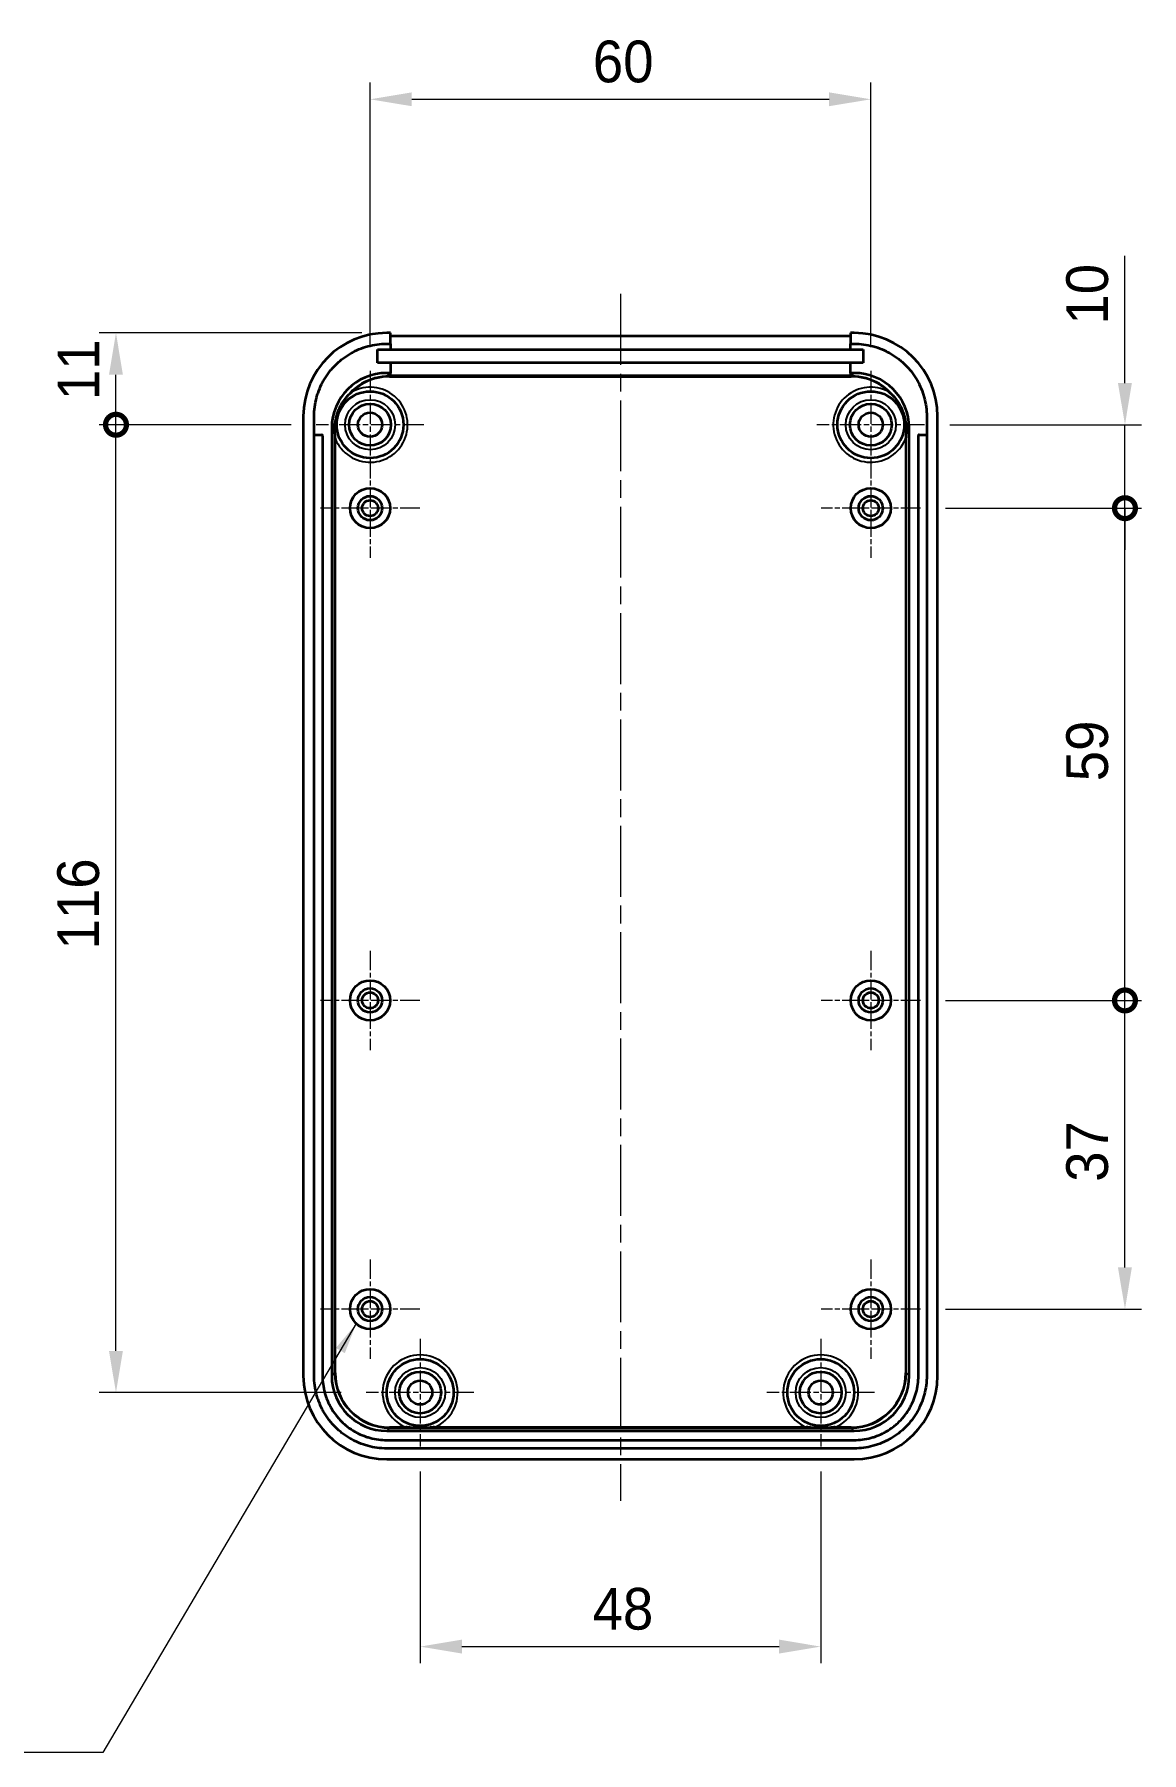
# Model space of a CAD drawing. Header units: millimetres. Extents: x 0 to 3058, y 0 to 562.
# Drawn here: x 2457.9 to 2590.5, y 231.2 to 437.2 of the extents above; entities that cross this region are included whole.
import ezdxf

# ---------------------------------------------------------------- set-up
doc = ezdxf.new("R2010")
doc.units = ezdxf.units.MM
doc.header["$LTSCALE"] = 1.5
doc.linetypes.add('CHAIN', pattern=[0.3543, 0.2362, -0.0295, 0.0591, -0.0295])
doc.layers.get('Defpoints').update_dxf_attribs({"lineweight": 25})
for name, color, linetype, lineweight in [('Center Mark (ISO)', 131, 'Continuous', 18), ('Centerline (ISO)', 131, 'Continuous', 18), ('Dimension (ISO)', 7, 'Continuous', 18), ('Dimension (ISO) @ 1', 7, 'Continuous', 18), ('Symbol (ISO)', 7, 'Continuous', 18), ('Visible (ISO)', 7, 'Continuous', 35), ('Visible Narrow (ISO)', 7, 'Continuous', 25)]:
    doc.layers.add(name, color=color, linetype=linetype, lineweight=lineweight)
doc.styles.add('Note Text (TK)', font='')
doc.styles.get('Note Text (TK)').set_extended_font_data('MS PGothic')
doc.dimstyles.new('Default - Method 1b (TK)', dxfattribs={"dimscale": 1.5, "dimtxt": 2.5, "dimasz": 2.5, "dimexe": 1, "dimexo": 1.5, "dimgap": 1, "dimtad": 1, "dimtoh": 1, "dimrnd": 1e-08, "dimdsep": 46, "dimtxsty": 'Note Text (TK)', "dimcen": 0.09, "dimdle": 5, "dimclrd": 100, "dimclre": 100, "dimclrt": 7, "dimadec": 1, "dimazin": 1, "dimtfac": 1, "dimtmove": 0, "dimatfit": 3, "dimfxl": 1, "dimtolj": 1, "dimlwd": -1, "dimlwe": -1, "dimarcsym": 0})
doc.dimstyles.new('Default - Method 1b (TK)$7', dxfattribs={"dimscale": 1.5, "dimtxt": 2.5, "dimasz": 2.5, "dimexe": 1, "dimexo": 1.5, "dimgap": 1, "dimtad": 1, "dimtoh": 1, "dimrnd": 1e-08, "dimdsep": 46, "dimtxsty": 'Note Text (TK)', "dimcen": 0.09, "dimdle": 5, "dimclrd": 100, "dimclre": 100, "dimclrt": 7, "dimadec": 1, "dimazin": 1, "dimtfac": 1, "dimtmove": 0, "dimatfit": 3, "dimfxl": 1, "dimtolj": 1, "dimlwd": -1, "dimlwe": -1, "dimarcsym": 0})

# ---------------------------------------------------------------- blocks, each defined once
blk = doc.blocks.new('*D90')
at = {"layer": 'Defpoints', "color": 0}
for p in [(2558.08, 429.38), (2498.08, 396.82), (2558.08, 396.82)]:
    blk.add_point(p, dxfattribs=at)
at = {"layer": 'Dimension (ISO)', "color": 100}
for p, q in [((2498.08, 399.82), (2498.08, 431.38)), ((2558.08, 399.82), (2558.08, 431.38)), ((2503.08, 429.38), (2553.08, 429.38))]:
    blk.add_line(p, q, dxfattribs=at)
for points in [[(2503.08, 430.21), (2503.08, 428.55), (2498.08, 429.38)], [(2553.08, 430.21), (2553.08, 428.55), (2558.08, 429.38)]]:
    blk.add_solid(points, dxfattribs=at)
at = {"layer": 'Dimension (ISO)', "color": 7, "insert": (2524.77, 433.88), "char_height": 5, "attachment_point": 4, "style": 'Note Text (TK)'}
blk.add_mtext('\\A1;60', dxfattribs=at)
blk = doc.blocks.new('_DotSmall')
at = {"color": 0, "linetype": 'ByBlock', "const_width": 0.5}
blk.add_lwpolyline([(-0.0625, 0, 1), (0.0625, 0, 1)], format="xyb", close=True, dxfattribs=at)
blk = doc.blocks.new('*D91')
at = {"layer": 'Defpoints', "color": 0}
for p in [(2467.63, 401.37), (2500.07, 401.37), (2491.63, 390.37)]:
    blk.add_point(p, dxfattribs=at)
at = {"layer": 'Dimension (ISO)', "color": 100}
for p, q in [((2497.07, 401.37), (2465.63, 401.37)), ((2467.63, 390.37), (2467.63, 396.37)), ((2488.63, 390.37), (2465.63, 390.37))]:
    blk.add_line(p, q, dxfattribs=at)
blk.add_solid([(2466.79, 396.37), (2468.46, 396.37), (2467.63, 401.37)], dxfattribs=at)
at = {"layer": 'Dimension (ISO)', "color": 100, "xscale": 5, "yscale": 5, "zscale": 5, "rotation": 270}
blk.add_blockref('_DotSmall', (2467.63, 390.37), dxfattribs=at)
at = {"layer": 'Dimension (ISO)', "color": 7, "insert": (2463.13, 393.32), "char_height": 5, "attachment_point": 4, "rotation": 90, "style": 'Note Text (TK)'}
blk.add_mtext('\\A1;11', dxfattribs=at)
blk = doc.blocks.new('*D92')
at = {"layer": 'Defpoints', "color": 0}
for p in [(2467.63, 390.37), (2491.63, 390.37), (2497.63, 274.37)]:
    blk.add_point(p, dxfattribs=at)
at = {"layer": 'Dimension (ISO)', "color": 100}
for p, q in [((2488.63, 390.37), (2465.63, 390.37)), ((2467.63, 279.37), (2467.63, 390.37)), ((2494.63, 274.37), (2465.63, 274.37))]:
    blk.add_line(p, q, dxfattribs=at)
blk.add_solid([(2466.79, 279.37), (2468.46, 279.37), (2467.63, 274.37)], dxfattribs=at)
at = {"layer": 'Dimension (ISO)', "color": 100, "xscale": 5, "yscale": 5, "zscale": 5, "rotation": 90}
blk.add_blockref('_DotSmall', (2467.63, 390.37), dxfattribs=at)
at = {"layer": 'Dimension (ISO)', "color": 7, "insert": (2463.13, 327.48), "char_height": 5, "attachment_point": 4, "rotation": 90, "style": 'Note Text (TK)'}
blk.add_mtext('\\A1;116', dxfattribs=at)
blk = doc.blocks.new('*D93')
at = {"layer": 'Defpoints', "color": 0}
for p in [(2504.08, 267.92), (2552.08, 267.92), (2552.08, 243.92)]:
    blk.add_point(p, dxfattribs=at)
at = {"layer": 'Dimension (ISO)', "color": 100}
for p, q in [((2504.08, 264.92), (2504.08, 241.92)), ((2552.08, 264.92), (2552.08, 241.92)), ((2509.08, 243.92), (2547.08, 243.92))]:
    blk.add_line(p, q, dxfattribs=at)
for points in [[(2509.08, 244.76), (2509.08, 243.09), (2504.08, 243.92)], [(2547.08, 244.76), (2547.08, 243.09), (2552.08, 243.92)]]:
    blk.add_solid(points, dxfattribs=at)
at = {"layer": 'Dimension (ISO)', "color": 7, "insert": (2524.74, 248.42), "char_height": 5, "attachment_point": 4, "style": 'Note Text (TK)'}
blk.add_mtext('\\A1;48', dxfattribs=at)
blk = doc.blocks.new('*D94')
at = {"layer": 'Defpoints', "color": 0}
for p in [(2564.53, 390.37), (2588.53, 390.37), (2564.03, 380.37)]:
    blk.add_point(p, dxfattribs=at)
at = {"layer": 'Dimension (ISO)', "color": 100}
for p, q in [((2588.53, 395.37), (2588.53, 410.62)), ((2567.53, 390.37), (2590.53, 390.37)), ((2588.53, 380.37), (2588.53, 390.37)), ((2567.03, 380.37), (2590.53, 380.37)), ((2588.53, 380.37), (2588.53, 375.37))]:
    blk.add_line(p, q, dxfattribs=at)
blk.add_solid([(2587.69, 395.37), (2589.36, 395.37), (2588.53, 390.37)], dxfattribs=at)
at = {"layer": 'Dimension (ISO)', "color": 100, "xscale": 5, "yscale": 5, "zscale": 5, "rotation": 90}
blk.add_blockref('_DotSmall', (2588.53, 380.37), dxfattribs=at)
at = {"layer": 'Dimension (ISO)', "color": 7, "insert": (2584.03, 402.37), "char_height": 5, "attachment_point": 4, "rotation": 90, "style": 'Note Text (TK)'}
blk.add_mtext('\\A1;10', dxfattribs=at)
blk = doc.blocks.new('*D95')
at = {"layer": 'Defpoints', "color": 0}
for p in [(2564.03, 380.37), (2588.53, 380.37), (2564.03, 321.37)]:
    blk.add_point(p, dxfattribs=at)
at = {"layer": 'Dimension (ISO)', "color": 100}
for p, q in [((2567.03, 380.37), (2590.53, 380.37)), ((2588.53, 321.37), (2588.53, 380.37)), ((2567.03, 321.37), (2590.53, 321.37))]:
    blk.add_line(p, q, dxfattribs=at)
at = {"layer": 'Dimension (ISO)', "color": 100, "xscale": 5, "yscale": 5, "zscale": 5}
for p, rotation in [((2588.53, 380.37), 90), ((2588.53, 321.37), 270)]:
    blk.add_blockref('_DotSmall', p, dxfattribs=dict(at, rotation=rotation))
at = {"layer": 'Dimension (ISO)', "color": 7, "insert": (2584.03, 347.64), "char_height": 5, "attachment_point": 4, "rotation": 90, "style": 'Note Text (TK)'}
blk.add_mtext('\\A1;59', dxfattribs=at)
blk = doc.blocks.new('*D96')
at = {"layer": 'Defpoints', "color": 0}
for p in [(2564.03, 321.37), (2588.53, 321.37), (2564.03, 284.37)]:
    blk.add_point(p, dxfattribs=at)
at = {"layer": 'Dimension (ISO)', "color": 100}
for p, q in [((2567.03, 321.37), (2590.53, 321.37)), ((2588.53, 289.37), (2588.53, 321.37)), ((2567.03, 284.37), (2590.53, 284.37))]:
    blk.add_line(p, q, dxfattribs=at)
blk.add_solid([(2587.69, 289.37), (2589.36, 289.37), (2588.53, 284.37)], dxfattribs=at)
at = {"layer": 'Dimension (ISO)', "color": 100, "xscale": 5, "yscale": 5, "zscale": 5, "rotation": 90}
blk.add_blockref('_DotSmall', (2588.53, 321.37), dxfattribs=at)
at = {"layer": 'Dimension (ISO)', "color": 7, "insert": (2584.03, 299.63), "char_height": 5, "attachment_point": 4, "rotation": 90, "style": 'Note Text (TK)'}
blk.add_mtext('\\A1;37', dxfattribs=at)

msp = doc.modelspace()

# ---------------------------------------------------------------- linework, layer by layer
at = {"layer": 'Center Mark (ISO)', "linetype": 'CHAIN', "ltscale": 7.167188}
for p, q in [((2498.0765, 396.8249), (2498.0765, 383.9249)), ((2558.0765, 396.8249), (2558.0765, 383.9249)), ((2504.5265, 390.3749), (2491.6265, 390.3749)), ((2564.5265, 390.3749), (2551.6265, 390.3749)), ((2504.0765, 280.8249), (2504.0765, 267.9249)), ((2552.0765, 280.8249), (2552.0765, 267.9249)), ((2510.5265, 274.3749), (2497.6265, 274.3749)), ((2558.5265, 274.3749), (2545.6265, 274.3749))]:
    msp.add_line(p, q, dxfattribs=at)
at = {"layer": 'Center Mark (ISO)', "linetype": 'CHAIN', "ltscale": 6.611584}
for p, q in [((2498.0765, 386.3249), (2498.0765, 374.4249)), ((2558.0765, 386.3249), (2558.0765, 374.4249)), ((2504.0265, 380.3749), (2492.1265, 380.3749)), ((2564.0265, 380.3749), (2552.1265, 380.3749)), ((2498.0765, 327.3249), (2498.0765, 315.4249)), ((2558.0765, 327.3249), (2558.0765, 315.4249)), ((2504.0265, 321.3749), (2492.1265, 321.3749)), ((2564.0265, 321.3749), (2552.1265, 321.3749)), ((2498.0765, 290.3249), (2498.0765, 278.4249)), ((2558.0765, 290.3249), (2558.0765, 278.4249)), ((2504.0265, 284.3749), (2492.1265, 284.3749)), ((2564.0265, 284.3749), (2552.1265, 284.3749))]:
    msp.add_line(p, q, dxfattribs=at)
at = {"layer": 'Centerline (ISO)', "linetype": 'CHAIN', "ltscale": 23.990969}
msp.add_line((2528.0765, 406.0431), (2528.0765, 261.3749), dxfattribs=at)
at = {"layer": 'Visible (ISO)'}
for p, q in [((2500.5265, 401.3749), (2500.0704, 401.3749)), ((2500.0704, 400.0749), (2500.5265, 400.0749)), ((2500.5265, 400.0749), (2500.5265, 401.3749)), ((2500.5265, 401.0431), (2555.6265, 401.0431)), ((2500.5265, 400.0749), (2500.5265, 399.3749)), ((2555.6265, 401.3749), (2555.6265, 400.0749)), ((2556.0826, 401.3749), (2555.6265, 401.3749)), ((2555.6265, 399.3749), (2555.6265, 400.0749)), ((2555.6265, 400.0749), (2556.0826, 400.0749)), ((2498.9765, 399.3749), (2500.5265, 399.3749)), ((2498.9765, 397.7749), (2498.9765, 399.3749)), ((2500.5265, 397.7749), (2498.9765, 397.7749)), ((2500.5265, 399.3749), (2555.6265, 399.3749)), ((2500.5265, 397.7749), (2500.5265, 396.5719)), ((2555.6265, 397.7749), (2500.5265, 397.7749)), ((2555.6265, 399.3749), (2557.1765, 399.3749)), ((2555.6265, 396.5719), (2555.6265, 397.7749)), ((2557.1765, 397.7749), (2555.6265, 397.7749)), ((2557.1765, 399.3749), (2557.1765, 397.7749)), ((2500.5265, 396.5719), (2500.0745, 396.5719)), ((2500.5265, 396.2402), (2500.5265, 396.5719)), ((2555.6265, 396.2402), (2500.5265, 396.2402)), ((2556.0784, 396.5719), (2555.6265, 396.5719)), ((2555.6265, 396.5719), (2555.6265, 396.2402)), ((2490.0765, 391.381), (2490.0765, 276.3688)), ((2491.3765, 389.0749), (2491.3765, 391.381)), ((2564.7765, 391.381), (2564.7765, 389.0749)), ((2566.0765, 276.3688), (2566.0765, 391.381)), ((2493.4785, 389.976), (2493.4785, 276.3729)), ((2562.6744, 276.3729), (2562.6744, 389.976)), ((2491.3765, 276.3688), (2491.3765, 389.0749)), ((2491.4765, 389.1749), (2492.2765, 389.1749)), ((2492.3765, 389.0749), (2492.3765, 276.3729)), ((2563.7765, 276.3729), (2563.7765, 389.0749)), ((2563.8765, 389.1749), (2564.6765, 389.1749)), ((2564.7765, 389.0749), (2564.7765, 276.3688)), ((2500.0745, 269.7769), (2556.0784, 269.7769)), ((2500.0745, 268.6749), (2556.0784, 268.6749)), ((2556.0826, 267.6749), (2500.0704, 267.6749)), ((2500.0704, 266.3749), (2556.0826, 266.3749))]:
    msp.add_line(p, q, dxfattribs=at)
for centre, radius in [((2498.0765, 390.3749), 4), ((2558.0765, 390.3749), 4), ((2498.0765, 390.3749), 2.5), ((2498.0765, 390.3749), 1.45), ((2558.0765, 390.3749), 2.5), ((2558.0765, 390.3749), 1.45), ((2498.0765, 380.3749), 2.4), ((2498.0765, 380.3749), 1.45), ((2498.0765, 380.3749), 0.95), ((2558.0765, 380.3749), 2.4), ((2558.0765, 380.3749), 1.45), ((2558.0765, 380.3749), 0.95), ((2498.0765, 321.3749), 2.4), ((2558.0765, 321.3749), 2.4), ((2498.0765, 321.3749), 1.45), ((2498.0765, 321.3749), 0.95), ((2558.0765, 321.3749), 1.45), ((2558.0765, 321.3749), 0.95), ((2498.0765, 284.3749), 2.4), ((2558.0765, 284.3749), 2.4), ((2498.0765, 284.3749), 1.45), ((2498.0765, 284.3749), 0.95), ((2558.0765, 284.3749), 1.45), ((2558.0765, 284.3749), 0.95), ((2504.0765, 274.3749), 4), ((2552.0765, 274.3749), 4), ((2504.0765, 274.3749), 2.5), ((2552.0765, 274.3749), 2.5), ((2504.0765, 274.3749), 1.45), ((2552.0765, 274.3749), 1.45)]:
    msp.add_circle(centre, radius, dxfattribs=at)
for centre, start, end in [((2491.4765, 389.0749), 90, 180), ((2492.2765, 389.0749), 0, 90), ((2563.8765, 389.0749), 90, 180), ((2564.6765, 389.0749), 0, 90)]:
    msp.add_arc(centre, 0.1, start, end, dxfattribs=at)
for centre, major_axis, start_param, end_param in [((2500.0826, 391.3688), (-7.0797, 7.0797), 5.49839613, 7.06797448), ((2556.0704, 391.3688), (7.0797, 7.0797), 5.49839613, 7.06797448), ((2500.0826, 389.9679), (4.6726, -4.6726), 2.35680348, 3.92638183), ((2556.0704, 389.9679), (-4.6726, -4.6726), 2.35680348, 3.92638183), ((2500.0826, 276.381), (-7.0797, -7.0797), 5.49839613, 7.06797448), ((2500.0826, 276.381), (4.6726, 4.6726), 2.35680348, 3.92638183), ((2556.0704, 276.381), (-4.6726, 4.6726), 2.35680348, 3.92638183), ((2556.0704, 276.381), (7.0797, -7.0797), 5.49839613, 7.06797448)]:
    msp.add_ellipse(centre, major_axis=major_axis, ratio=0.99878277, start_param=start_param, end_param=end_param, dxfattribs=at)
for points, knots in [([(2491.3765, 391.381), (2491.3765, 391.7605), (2491.4262, 392.5196), (2491.6116, 393.452), (2491.8869, 394.3602), (2492.1778, 395.0626), (2492.6249, 395.8994), (2493.0472, 396.5315), (2493.649, 397.2649), (2494.1865, 397.8023), (2494.9198, 398.4041), (2495.5519, 398.8264), (2496.3887, 399.2735), (2497.0911, 399.5644), (2497.9993, 399.8398), (2498.9317, 400.0252), (2499.6908, 400.0749), (2500.0704, 400.0749)], [-7.06797448, -7.06797448, -7.06797448, -7.06797448, -6.93717629, -6.80637809, -6.74097899, -6.6101808, -6.5447817, -6.4139835, -6.34858441, -6.21778621, -6.15238711, -6.02158892, -5.95618982, -5.82539162, -5.75999252, -5.62919433, -5.49839613, -5.49839613, -5.49839613, -5.49839613]), ([(2556.0826, 400.0749), (2556.4621, 400.0749), (2557.2212, 400.0252), (2558.1536, 399.8398), (2559.0618, 399.5644), (2559.7643, 399.2735), (2560.601, 398.8264), (2561.2331, 398.4041), (2561.9665, 397.8023), (2562.5039, 397.2649), (2563.1057, 396.5315), (2563.528, 395.8994), (2563.9752, 395.0626), (2564.266, 394.3602), (2564.5414, 393.452), (2564.7268, 392.5196), (2564.7765, 391.7605), (2564.7765, 391.381)], [-7.06797448, -7.06797448, -7.06797448, -7.06797448, -6.93717629, -6.80637809, -6.74097899, -6.6101808, -6.5447817, -6.4139835, -6.34858441, -6.21778621, -6.15238711, -6.02158892, -5.95618982, -5.82539162, -5.75999252, -5.62919433, -5.49839613, -5.49839613, -5.49839613, -5.49839613]), ([(2494.6213, 392.7739), (2494.782, 393.0679), (2494.9747, 393.3471), (2495.4159, 393.8705), (2495.665, 394.1125), (2495.937, 394.3326), (2495.9392, 394.3343), (2495.9414, 394.3361)], [-0.205561782, -0.205561782, -0.205561782, -0.205561782, -0.104112558, -0.104112558, 0, 0, 0.000848786, 0.000848786, 0.000848786, 0.000848786]), ([(2560.2115, 394.3361), (2560.2137, 394.3343), (2560.2159, 394.3326), (2560.6096, 394.0141), (2560.9568, 393.6476), (2561.3485, 393.0874), (2561.4448, 392.9328), (2561.5316, 392.7739)], [-0.20583869, -0.20583869, -0.20583869, -0.20583869, -0.204992812, -0.204992812, -0.054455057, -0.054455057, 0, 0, 0, 0]), ([(2493.8714, 390.4169), (2493.8996, 390.6574), (2493.941, 390.8966), (2494.0243, 391.2562), (2494.0562, 391.3777), (2494.1216, 391.6), (2494.1539, 391.7004), (2494.2337, 391.9295), (2494.2827, 392.0568), (2494.4211, 392.3848), (2494.5164, 392.5821), (2494.6213, 392.7739)], [0.001358845, 0.001358845, 0.001358845, 0.001358845, 0.074211627, 0.074211627, 0.11188087, 0.11188087, 0.143499956, 0.143499956, 0.18443068, 0.18443068, 0.250154268, 0.250154268, 0.250154268, 0.250154268]), ([(2561.5316, 392.7739), (2561.6505, 392.5565), (2561.7571, 392.3322), (2561.8982, 391.9846), (2561.9421, 391.8664), (2562.0166, 391.6465), (2562.048, 391.5458), (2562.1142, 391.3131), (2562.1473, 391.1814), (2562.2217, 390.8395), (2562.2567, 390.6287), (2562.2815, 390.4169)], [0.000264611, 0.000264611, 0.000264611, 0.000264611, 0.074817945, 0.074817945, 0.112640472, 0.112640472, 0.14425809, 0.14425809, 0.185015286, 0.185015286, 0.249133725, 0.249133725, 0.249133725, 0.249133725]), ([(2493.9243, 388.64), (2493.9239, 388.6434), (2493.9235, 388.6468), (2493.886, 388.9555), (2493.8575, 389.2695), (2493.8427, 389.6301)], [-0.0010187102, -0.0010187102, -0.0010187102, -0.0010187102, 0, 0, 0.0922900851, 0.0922900851, 0.0922900851, 0.0922900851]), ([(2562.3103, 389.6301), (2562.2954, 389.2695), (2562.2669, 388.9555), (2562.2294, 388.6468), (2562.229, 388.6434), (2562.2286, 388.64)], [0, 0, 0, 0, 0.108468685, 0.108468685, 0.109665977, 0.109665977, 0.109665977, 0.109665977]), ([(2500.0704, 267.6749), (2499.6908, 267.6749), (2498.9317, 267.7246), (2497.9993, 267.9099), (2497.0911, 268.1853), (2496.3887, 268.4762), (2495.5519, 268.9233), (2494.9198, 269.3456), (2494.1865, 269.9474), (2493.649, 270.4849), (2493.0472, 271.2182), (2492.6249, 271.8503), (2492.1778, 272.6871), (2491.8869, 273.3895), (2491.6116, 274.2977), (2491.4262, 275.2301), (2491.3765, 275.9892), (2491.3765, 276.3688)], [-7.06797448, -7.06797448, -7.06797448, -7.06797448, -6.93717629, -6.80637809, -6.74097899, -6.6101808, -6.5447817, -6.4139835, -6.34858441, -6.21778621, -6.15238711, -6.02158892, -5.95618982, -5.82539162, -5.75999252, -5.62919433, -5.49839613, -5.49839613, -5.49839613, -5.49839613]), ([(2492.3765, 276.3729), (2492.3765, 276.0369), (2492.4205, 275.365), (2492.5846, 274.5395), (2492.8284, 273.7354), (2493.0859, 273.1134), (2493.4819, 272.3724), (2493.8559, 271.8126), (2494.3888, 271.1632), (2494.8648, 270.6872), (2495.5143, 270.1543), (2496.074, 269.7803), (2496.815, 269.3843), (2497.437, 269.1268), (2498.2411, 268.883), (2499.0666, 268.7189), (2499.7385, 268.6749), (2500.0745, 268.6749)], [-7.06797448, -7.06797448, -7.06797448, -7.06797448, -6.93717629, -6.80637809, -6.74097899, -6.6101808, -6.5447817, -6.4139835, -6.34858441, -6.21778621, -6.15238711, -6.02158892, -5.95618982, -5.82539162, -5.75999252, -5.62919433, -5.49839613, -5.49839613, -5.49839613, -5.49839613]), ([(2556.0784, 268.6749), (2556.4144, 268.6749), (2557.0863, 268.7189), (2557.9118, 268.883), (2558.7159, 269.1268), (2559.3379, 269.3843), (2560.0789, 269.7803), (2560.6387, 270.1543), (2561.2881, 270.6872), (2561.7641, 271.1632), (2562.2971, 271.8126), (2562.671, 272.3724), (2563.067, 273.1134), (2563.3246, 273.7354), (2563.5684, 274.5395), (2563.7325, 275.365), (2563.7765, 276.0369), (2563.7765, 276.3729)], [-7.06797448, -7.06797448, -7.06797448, -7.06797448, -6.93717629, -6.80637809, -6.74097899, -6.6101808, -6.5447817, -6.4139835, -6.34858441, -6.21778621, -6.15238711, -6.02158892, -5.95618982, -5.82539162, -5.75999252, -5.62919433, -5.49839613, -5.49839613, -5.49839613, -5.49839613]), ([(2564.7765, 276.3688), (2564.7765, 275.9892), (2564.7268, 275.2301), (2564.5414, 274.2977), (2564.266, 273.3895), (2563.9752, 272.6871), (2563.528, 271.8503), (2563.1057, 271.2182), (2562.5039, 270.4849), (2561.9665, 269.9474), (2561.2331, 269.3456), (2560.601, 268.9233), (2559.7643, 268.4762), (2559.0618, 268.1853), (2558.1536, 267.9099), (2557.2212, 267.7246), (2556.4621, 267.6749), (2556.0826, 267.6749)], [-7.06797448, -7.06797448, -7.06797448, -7.06797448, -6.93717629, -6.80637809, -6.74097899, -6.6101808, -6.5447817, -6.4139835, -6.34858441, -6.21778621, -6.15238711, -6.02158892, -5.95618982, -5.82539162, -5.75999252, -5.62919433, -5.49839613, -5.49839613, -5.49839613, -5.49839613]), ([(2505.8113, 270.2227), (2505.8078, 270.2223), (2505.8043, 270.2219), (2505.6414, 270.2021), (2505.4818, 270.1854), (2505.1189, 270.1552), (2504.9228, 270.1441), (2504.5941, 270.133), (2504.4671, 270.1305), (2504.2836, 270.1285), (2504.2286, 270.1281), (2504.1328, 270.1278), (2504.0925, 270.1277), (2504.0083, 270.1278), (2503.9647, 270.1279), (2503.8478, 270.1287), (2503.7751, 270.1294), (2503.6111, 270.1321), (2503.5206, 270.1343), (2503.2277, 270.1442), (2503.0309, 270.1554), (2502.6685, 270.1856), (2502.5102, 270.2023), (2502.3486, 270.2219), (2502.3451, 270.2223), (2502.3416, 270.2227)], [-0.001058777, -0.001058777, -0.001058777, -0.001058777, 0, 0, 0.048154411, 0.048154411, 0.107840173, 0.107840173, 0.145689643, 0.145689643, 0.161998448, 0.161998448, 0.173923512, 0.173923512, 0.186813706, 0.186813706, 0.208397155, 0.208397155, 0.235299952, 0.235299952, 0.295100461, 0.295100461, 0.342745829, 0.342745829, 0.343802111, 0.343802111, 0.343802111, 0.343802111]), ([(2553.8113, 270.2227), (2553.8078, 270.2223), (2553.8043, 270.2219), (2553.6414, 270.2021), (2553.4818, 270.1854), (2553.1189, 270.1552), (2552.9228, 270.1441), (2552.5941, 270.133), (2552.4671, 270.1305), (2552.2836, 270.1285), (2552.2286, 270.1281), (2552.1328, 270.1278), (2552.0925, 270.1277), (2552.0083, 270.1278), (2551.9647, 270.1279), (2551.8478, 270.1287), (2551.7751, 270.1294), (2551.6111, 270.1321), (2551.5206, 270.1343), (2551.2277, 270.1442), (2551.0309, 270.1554), (2550.6685, 270.1856), (2550.5102, 270.2023), (2550.3486, 270.2219), (2550.3451, 270.2223), (2550.3416, 270.2227)], [-0.001058777, -0.001058777, -0.001058777, -0.001058777, 0, 0, 0.048154458, 0.048154458, 0.10784017, 0.10784017, 0.145689632, 0.145689632, 0.161998452, 0.161998452, 0.173923536, 0.173923536, 0.186813762, 0.186813762, 0.208397293, 0.208397293, 0.235300213, 0.235300213, 0.295101092, 0.295101092, 0.342745841, 0.342745841, 0.343802123, 0.343802123, 0.343802123, 0.343802123])]:
    msp.add_open_spline(points, degree=3, knots=knots, dxfattribs=at)
for points in [[(2493.8427, 389.6301), (2493.8318, 389.893), (2493.8411, 390.1571), (2493.8714, 390.4169)], [(2562.2815, 390.4169), (2562.3119, 390.1571), (2562.3211, 389.893), (2562.3103, 389.6301)]]:
    msp.add_open_spline(points, degree=3, dxfattribs=at)
at = {"layer": 'Visible Narrow (ISO)'}
for p, q in [((2500.4204, 396.2261), (2500.0745, 396.5719)), ((2500.4204, 396.2261), (2500.4204, 396.1262)), ((2555.7326, 396.2261), (2500.4204, 396.2261)), ((2500.4204, 396.1262), (2555.7326, 396.1262)), ((2556.0784, 396.5719), (2555.7326, 396.2261)), ((2555.7326, 396.2261), (2555.7326, 396.1262)), ((2493.4785, 389.976), (2493.8244, 389.6301)), ((2493.8244, 389.6301), (2493.8427, 389.6301)), ((2493.8244, 389.6301), (2493.8244, 276.7187)), ((2562.3103, 389.6301), (2562.3286, 389.6301)), ((2562.3286, 389.6301), (2562.6744, 389.976)), ((2562.3286, 276.7187), (2562.3286, 389.6301)), ((2493.9243, 276.7187), (2493.9243, 388.64)), ((2562.2286, 388.64), (2562.2286, 276.7187)), ((2493.8244, 276.7187), (2493.4785, 276.3729)), ((2493.8244, 276.7187), (2493.9243, 276.7187)), ((2562.2286, 276.7187), (2562.3286, 276.7187)), ((2562.6744, 276.3729), (2562.3286, 276.7187)), ((2500.0745, 269.7769), (2500.4204, 270.1228)), ((2502.3416, 270.2227), (2500.4204, 270.2227)), ((2500.4204, 270.2227), (2500.4204, 270.1228)), ((2500.4204, 270.1228), (2555.7326, 270.1228)), ((2550.3416, 270.2227), (2505.8113, 270.2227)), ((2555.7326, 270.2227), (2553.8113, 270.2227)), ((2555.7326, 270.2227), (2555.7326, 270.1228)), ((2555.7326, 270.1228), (2556.0784, 269.7769))]:
    msp.add_line(p, q, dxfattribs=at)
for centre in [(2498.0765, 390.3749), (2558.0765, 390.3749), (2504.0765, 274.3749), (2552.0765, 274.3749)]:
    msp.add_circle(centre, 3, dxfattribs=at)
for centre, start, end in [((2498.0765, 390.3749), 202.675917, 118.323903), ((2558.0765, 390.3749), 61.676097, 337.324083), ((2504.0765, 274.3749), 292.675917, 247.324083), ((2552.0765, 274.3749), 292.675917, 247.324083)]:
    msp.add_arc(centre, 4.5, start, end, dxfattribs=at)
for centre, major_axis, ratio, start_param, end_param in [((2500.4283, 389.6222), (-4.6724, 4.6724), 0.99881959, 5.49839613, 6.57164395), ((2500.4283, 389.6222), (-4.6018, 4.6018), 0.99878277, 5.49839613, 6.25848177), ((2555.7247, 389.6222), (4.6724, 4.6724), 0.99881959, 5.99472667, 7.06797448), ((2555.7247, 389.6222), (4.6018, 4.6018), 0.99878277, 0.02470354, 0.78478918), ((2500.4283, 389.6222), (-4.6724, 4.6724), 0.99881959, 0.66536014, 0.78478918), ((2555.7247, 389.6222), (4.6724, 4.6724), 0.99881959, 5.49839613, 5.61782517), ((2500.4283, 276.7267), (-4.6724, -4.6724), 0.99881959, 5.49839613, 7.06797448), ((2500.4283, 276.7267), (-4.6018, -4.6018), 0.99878277, 5.49839613, 7.06797448), ((2555.7247, 276.7267), (4.6018, -4.6018), 0.99878277, 5.49839613, 7.06797448), ((2555.7247, 276.7267), (4.6724, -4.6724), 0.99881959, 5.49839613, 7.06797448)]:
    msp.add_ellipse(centre, major_axis=major_axis, ratio=ratio, start_param=start_param, end_param=end_param, dxfattribs=at)

# ---------------------------------------------------------------- dimensions: what is measured, and where the dimension line sits
at = {"layer": 'Dimension (ISO) @ 1', "color": 100}
for base, p1, p2, angle, override, picture, middle in [((2558.0765, 429.381), (2498.0765, 396.8249), (2558.0765, 396.8249), 180, {"dimscale": 1, "dimtxt": 5, "dimasz": 5, "dimexe": 2, "dimexo": 3, "dimgap": 2, "dimtoh": 0, "dimdec": 2, "dimcen": 0.18, "dimtol": 0, "dimlim": 0, "dimtp": 0, "dimtm": 0, "dimtdec": 2, "dimtix": 0, "dimtofl": 0, "dimtmove": 0, "dimatfit": 1}, '*D90', (2528.0765, 429.381)), ((2588.5265, 390.3749), (2564.0265, 380.3749), (2564.5265, 390.3749), 270, {"dimscale": 1, "dimtxt": 5, "dimasz": 5, "dimexe": 2, "dimexo": 3, "dimgap": 2, "dimtoh": 0, "dimdec": 2, "dimblk1": 'DotSmall', "dimsah": 1, "dimcen": 0.18, "dimdle": 0, "dimtol": 0, "dimlim": 0, "dimtp": 0, "dimtm": 0, "dimtdec": 2, "dimtix": 0, "dimtofl": 1, "dimtmove": 0, "dimatfit": 1}, '*D94', (2588.5265, 405.4999)), ((2467.6265, 401.3749), (2491.6265, 390.3749), (2500.0704, 401.3749), 270, {"dimscale": 1, "dimtxt": 5, "dimasz": 5, "dimexe": 2, "dimexo": 3, "dimgap": 2, "dimtoh": 0, "dimdec": 2, "dimblk1": 'DotSmall', "dimsah": 1, "dimcen": 0.18, "dimdle": 0, "dimtol": 0, "dimlim": 0, "dimtp": 0, "dimtm": 0, "dimtdec": 2, "dimtix": 0, "dimtofl": 1, "dimtmove": 0, "dimatfit": 1}, '*D91', (2467.6265, 395.8949)), ((2467.6265, 390.3749), (2497.6265, 274.3749), (2491.6265, 390.3749), 270, {"dimscale": 1, "dimtxt": 5, "dimasz": 5, "dimexe": 2, "dimexo": 3, "dimgap": 2, "dimtoh": 0, "dimdec": 2, "dimblk2": 'DotSmall', "dimsah": 1, "dimcen": 0.18, "dimdle": 0, "dimtol": 0, "dimlim": 0, "dimtp": 0, "dimtm": 0, "dimtdec": 2, "dimtix": 0, "dimtofl": 0, "dimtmove": 0, "dimatfit": 1}, '*D92', (2467.6265, 332.3549)), ((2588.5265, 380.3749), (2564.0265, 321.3749), (2564.0265, 380.3749), 270, {"dimscale": 1, "dimtxt": 5, "dimasz": 5, "dimexe": 2, "dimexo": 3, "dimgap": 2, "dimtoh": 0, "dimdec": 2, "dimblk1": 'DotSmall', "dimblk2": 'DotSmall', "dimsah": 1, "dimcen": 0.18, "dimdle": 0, "dimtol": 0, "dimlim": 0, "dimtp": 0, "dimtm": 0, "dimtdec": 2, "dimtix": 0, "dimtofl": 0, "dimtmove": 0, "dimatfit": 1}, '*D95', (2588.5265, 350.8949)), ((2588.5265, 321.3749), (2564.0265, 284.3749), (2564.0265, 321.3749), 270, {"dimscale": 1, "dimtxt": 5, "dimasz": 5, "dimexe": 2, "dimexo": 3, "dimgap": 2, "dimtoh": 0, "dimdec": 2, "dimblk2": 'DotSmall', "dimsah": 1, "dimcen": 0.18, "dimdle": 0, "dimtol": 0, "dimlim": 0, "dimtp": 0, "dimtm": 0, "dimtdec": 2, "dimtix": 0, "dimtofl": 0, "dimtmove": 0, "dimatfit": 1}, '*D96', (2588.5265, 302.8549)), ((2552.0765, 243.9249), (2504.0765, 267.9249), (2552.0765, 267.9249), 180, {"dimscale": 1, "dimtxt": 5, "dimasz": 5, "dimexe": 2, "dimexo": 3, "dimgap": 2, "dimtoh": 0, "dimdec": 2, "dimcen": 0.18, "dimtol": 0, "dimlim": 0, "dimtp": 0, "dimtm": 0, "dimtdec": 2, "dimtix": 0, "dimtofl": 0, "dimtmove": 0, "dimatfit": 1}, '*D93', (2528.0765, 243.9249))]:
    dim = msp.add_linear_dim(base=base, p1=p1, p2=p2, angle=angle, dimstyle='Default - Method 1b (TK)', override=override, dxfattribs=at)
    dim.commit()
    dim.dimension.update_dxf_attribs({"geometry": picture, "text_midpoint": middle, "dimtype": 128})

# ---------------------------------------------------------------- leaders
at = {"layer": 'Symbol (ISO)', "color": 100, "annotation_type": 0, "has_hookline": 1, "hookline_direction": 1, "text_width": 68.1534}
msp.add_leader([(2496.4235, 282.6348), (2466.0737, 231.2129), (2462.3237, 231.2129)], dimstyle='Default - Method 1b (TK)$7', override={"dimgap": 0, "dimtad": 1}, dxfattribs=at)

doc.saveas('drawing.dxf')
